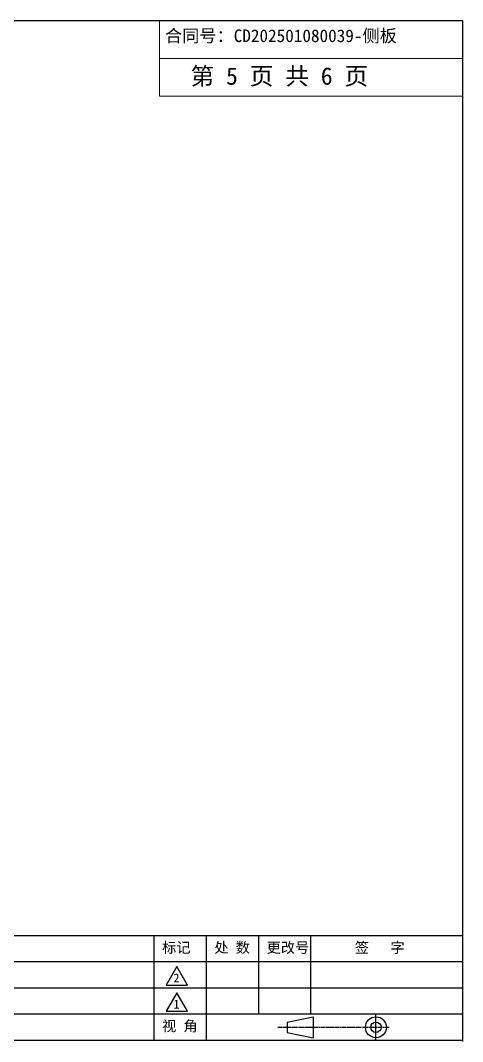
# Model space of a CAD drawing. Header units: millimetres. Extents: x 7760 to 23106, y -3343 to 6769.
# Drawn here: x 19621 to 20112, y 1388 to 2522 of the extents above; entities that cross this region are included whole.
import ezdxf

# ---------------------------------------------------------------- set-up
doc = ezdxf.new("R2010")
doc.units = ezdxf.units.MM
for name, pattern in [('ACAD_ISO04W100', [30, 24, -3, 0, -3]), ('ACAD_ISO08W100', [36, 24, -3, 6, -3]), ('AD_LTYPE6 0 mm', [16, 13, -1, 1, -1])]:
    doc.linetypes.add(name, pattern=pattern)
for name, color, linetype in [('6文字层', 3, 'Continuous'), ('shixian', 7, 'Continuous'), ('tukuang', 7, 'Continuous'), ('xuxian1', 6, 'ACAD_ISO04W100'), ('zhongxingxian', 1, 'ACAD_ISO08W100')]:
    doc.layers.add(name, color=color, linetype=linetype)
doc.layers.add('ACADxuxian1', color=6, linetype='AD_LTYPE6 0 mm', lineweight=0)
doc.layers.add('ACAD注释层', color=3, linetype='Continuous', lineweight=0)
doc.styles.get("Standard").update_dxf_attribs({"font": ''})
doc.styles.get('Standard').set_extended_font_data('SimSun')

# ---------------------------------------------------------------- blocks, each defined once
blk = doc.blocks.new('JDJH')
for p, q in [((12358.9, 1732.7), (12358.9, 1997.3)), ((12557.3, 1732.7), (12557.3, 1997.3)), ((12954.3, 1732.7), (12954.3, 1997.3)), ((13152.7, 1732.7), (13152.7, 1997.3)), ((13549.7, 1732.7), (13549.7, 1997.3)), ((13748.1, 1732.7), (13748.1, 1997.3)), ((14145.1, 1732.7), (14145.1, 1997.3)), ((14277.4, 1732.7), (14277.4, 1997.3)), ((14409.7, 1798.8), (14409.7, 1997.3)), ((14542, 1798.8), (14542, 1997.3)), ((14925.7, 1931.2), (12358.9, 1931.2)), ((14202.2, 1919.2), (14175.2, 1872.5)), ((14229.1, 1872.5), (14202.2, 1919.2)), ((14925.7, 1865), (12358.9, 1865)), ((14175.2, 1872.5), (14229.1, 1872.5)), ((14202.2, 1853.1), (14175.2, 1806.3)), ((14229.1, 1806.3), (14202.2, 1853.1)), ((14925.7, 1798.8), (12358.9, 1798.8)), ((14175.2, 1806.3), (14229.1, 1806.3)), ((14481.6, 1779), (14547.8, 1792.2)), ((14547.8, 1792.2), (14547.8, 1739.3)), ((14706.4, 1732.7), (14706.4, 1798.8)), ((14481.6, 1779), (14481.6, 1752.5)), ((14481.6, 1752.5), (14547.8, 1739.3))]:
    blk.add_line(p, q)
for radius in [26.5, 13.2]:
    blk.add_circle((14706.4, 1765.8), radius)
at = {"layer": 'tukuang', "linetype": 'ByBlock'}
blk.add_line((14925.7, 1997.3), (11168, 1997.3), dxfattribs=at)
at = {"layer": 'xuxian1', "linetype": 'ByBlock'}
for p, q in [((11168, 1732.7), (11168, 4312.8)), ((11168, 4312.8), (14925.7, 4312.8)), ((11589.4, 4075), (11589.4, 4312.8)), ((14925.7, 4312.8), (14925.7, 1732.7)), ((11168, 4075), (11589.4, 4075)), ((14925.7, 1732.7), (11168, 1732.7))]:
    blk.add_line(p, q, dxfattribs=at)
at = {"layer": 'zhongxingxian', "ltscale": 0.5}
blk.add_line((14458.1, 1765.8), (14739.5, 1765.8), dxfattribs=at)
for s, p in [('2', (14194, 1879.4)), ('1', (14194, 1813.2))]:
    blk.add_text(s, height=22.3).set_placement(p)
at = {"insert": (11324.8, 1926.5), "char_height": 80, "width": 1615.999, "attachment_point": 1}
blk.add_mtext('{\\fSimSun|b0|i0|c134|p2;好夫满机柜}', dxfattribs=at)
at = {"layer": '6文字层', "insert": (11200.1, 4291.9), "char_height": 30, "width": 784.033, "attachment_point": 1}
blk.add_mtext('{\\fSimSun|b0|i0|c134|p2;\\W0.9;\\C1;需方供图与本图或有差\\P异,生产图以此图为准.\\P★ 现场若有嵌入安装\\P需求，务必提前声明。}', dxfattribs=at)
at = {"layer": 'shixian', "char_height": 26.46, "width": 238.071, "attachment_point": 1}
for s, insert in [('设  计', (12392.5, 1979.1)), ('名  称', (12987.9, 1979.1)), ('编  号', (13583.3, 1979.1)), ('标记', (14165.1, 1980.7)), ('处 数', (14297.4, 1980.7)), ('更改号', (14429.7, 1980.7)), ('签   字', (14652.9, 1980.7)), ('制  图', (12392.5, 1912.9)), ('材  料', (12987.9, 1912.9)), ('图  号', (13583.3, 1912.9)), ('王芬芬', (12631.5, 1903.3)), ('审  核', (12392.5, 1846.8)), ('日  期', (12987.9, 1846.8)), ('数  量', (13583.3, 1846.8)), ('工  艺', (12392.5, 1780.6)), ('比  例', (12987.9, 1780.6)), ('单  位', (13583.3, 1780.6)), ('视 角', (14165.1, 1782.2))]:
    blk.add_mtext(s, dxfattribs=dict(at, insert=insert))

msp = doc.modelspace()

# ---------------------------------------------------------------- linework, layer by layer
at = {"layer": 'ACADxuxian1', "linetype": 'ByBlock', "lineweight": -2, "ltscale": 0.2}
msp.add_line((20112.3022, 2521.5688), (20112.3022, 1387.8101), dxfattribs=at)
at = {"layer": 'ACAD注释层', "linetype": 'Continuous', "lineweight": 0}
for p, q in [((19775.5339, 2479.4727), (19775.5339, 2521.5688)), ((19775.5339, 2437.3767), (19775.5339, 2479.4727)), ((20112.3022, 2437.3767), (19775.5339, 2437.3767))]:
    msp.add_line(p, q, dxfattribs=at)
msp.add_lwpolyline([(20112.3022, 2479.4727), (19775.5339, 2479.4727), (20112.3022, 2479.4727)], dxfattribs=at)

# ---------------------------------------------------------------- block references
at = {"xscale": 0.4389000000000001, "yscale": 0.4389000000000001, "zscale": 0.4389000000000001}
msp.add_blockref('JDJH', (13561.3966, 628.6859), dxfattribs=at)

# ---------------------------------------------------------------- texts
at = {"layer": 'ACAD注释层', "color": 0, "linetype": 'Continuous', "lineweight": 0, "width": 422.228168, "attachment_point": 1, "line_spacing_factor": 1.194679}
for s, insert, char_height in [('{\\T1.001;合同号：CD202501080039-侧板}', (19781.6225, 2511.5519), 14), ('{\\T1.001;第 5 页 共 6 页}', (19810.076, 2469.4559), 19.293478)]:
    msp.add_mtext(s, dxfattribs=dict(at, insert=insert, char_height=char_height))

doc.saveas('drawing.dxf')
